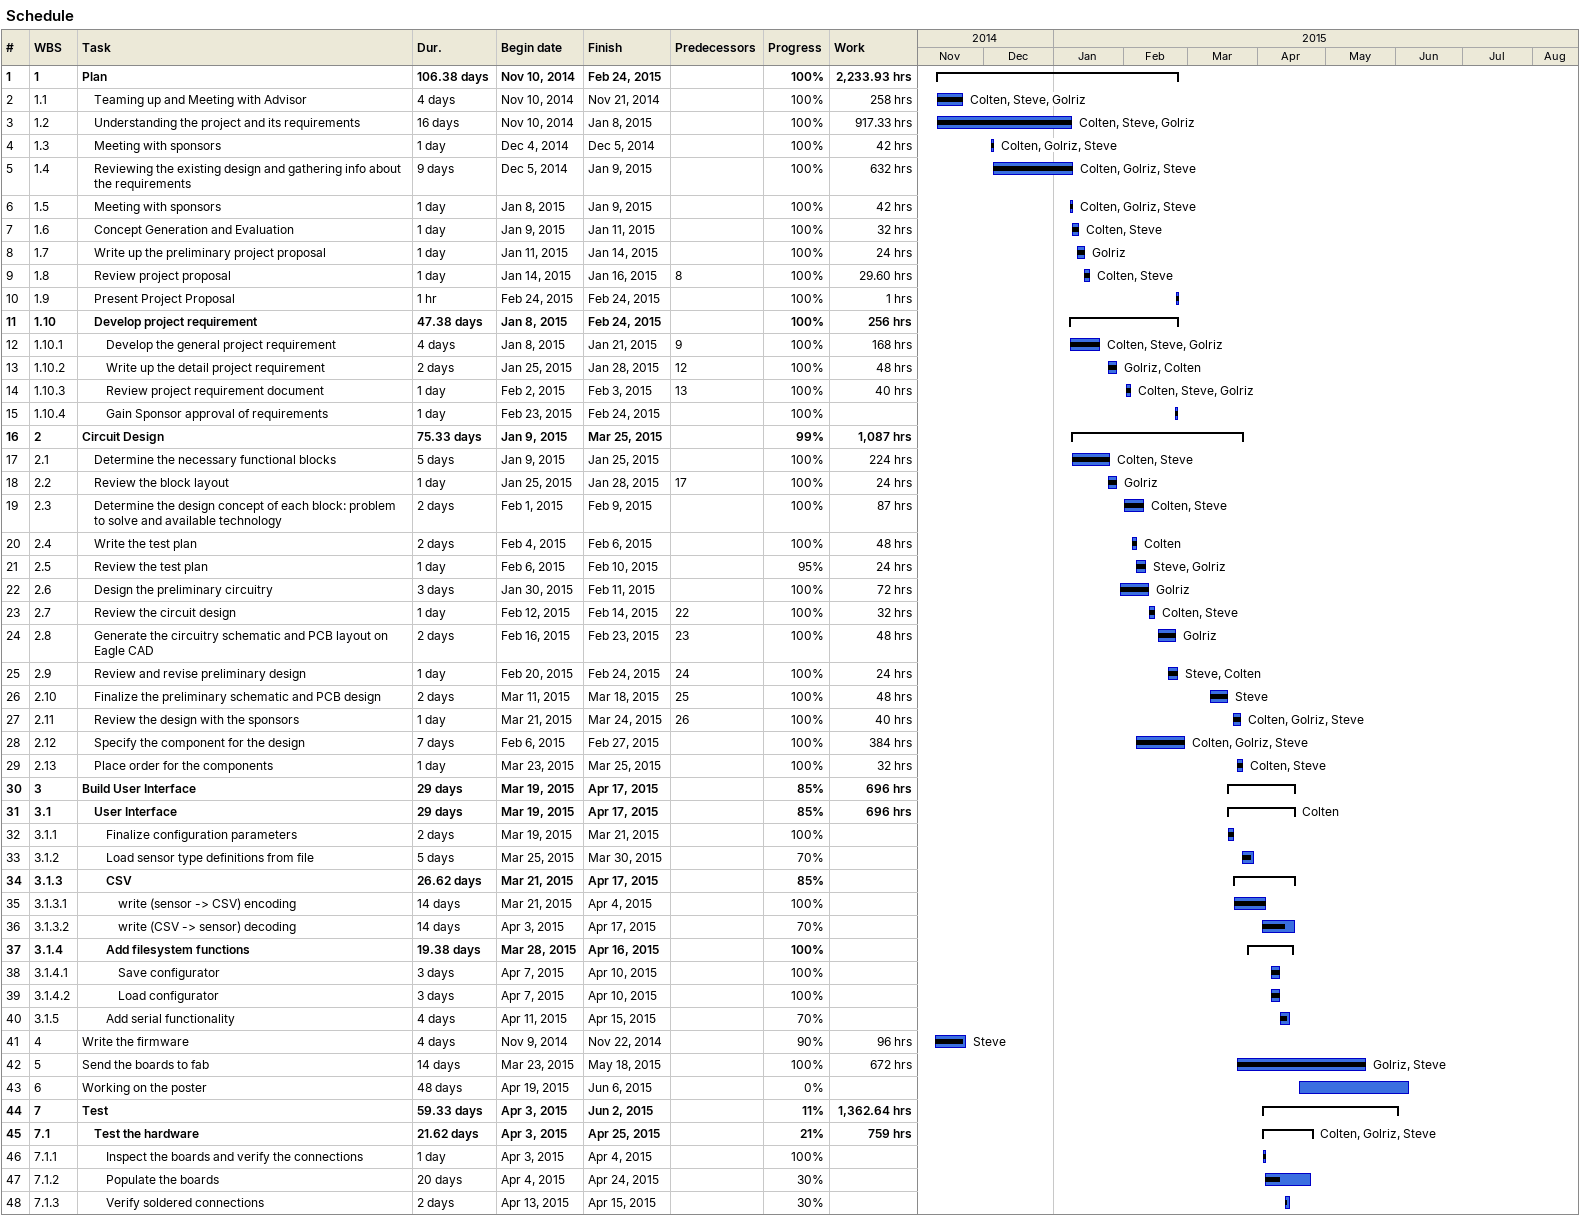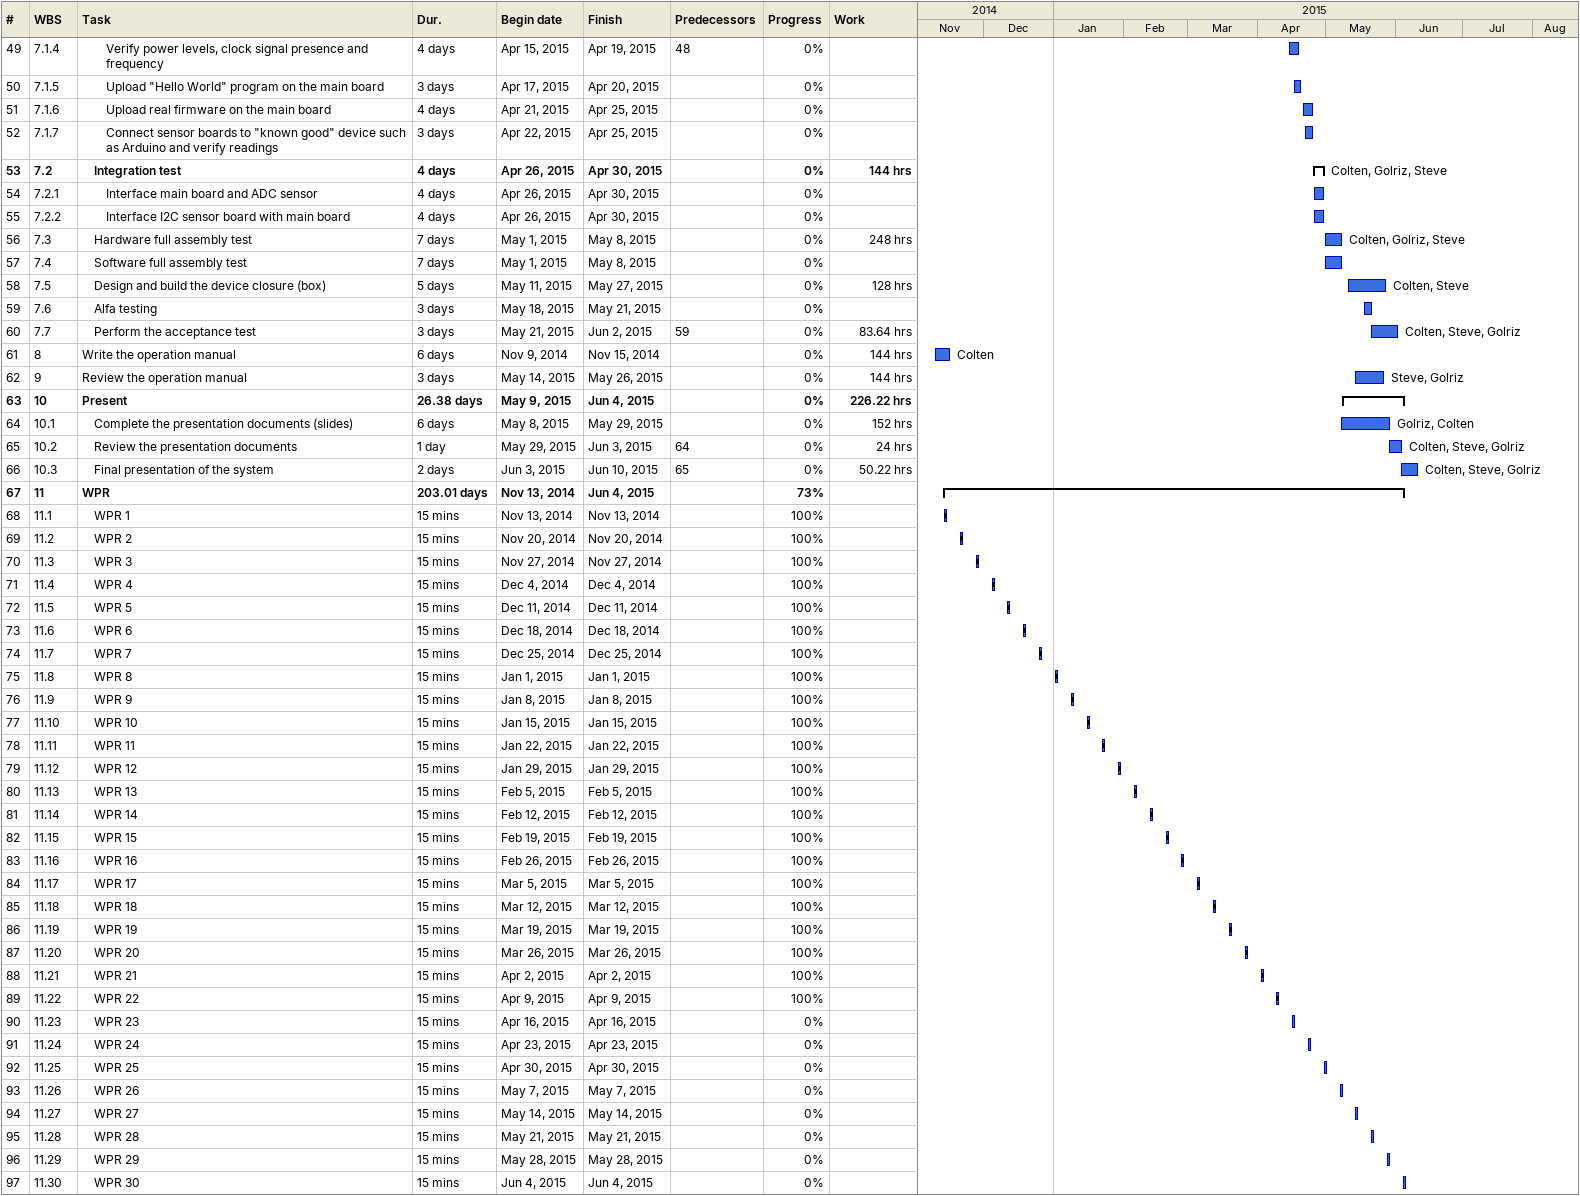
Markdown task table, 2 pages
Schedule

| ID | WBS | Task | Duration | Start | Finish | Predecessors | Resources | % complete | Work (h) |
|---|---|---|---|---|---|---|---|---|---|
| 1 | 1 | **Plan** | 106.38d | 2014-11-10 | 2015-02-24 |  |  | 100 | 2233.93 |
| 2 | 1.1 | Teaming up and Meeting with Advisor | 4d | 2014-11-10 | 2014-11-21 |  | Colten, Steve, Golriz | 100 | 258 |
| 3 | 1.2 | Understanding the project and its requirements | 16d | 2014-11-10 | 2015-01-08 |  | Colten, Steve, Golriz | 100 | 917.33 |
| 4 | 1.3 | Meeting with sponsors | 1d | 2014-12-04 | 2014-12-05 |  | Colten, Golriz, Steve | 100 | 42 |
| 5 | 1.4 | Reviewing the existing design and gathering info about the requirements | 9d | 2014-12-05 | 2015-01-09 |  | Colten, Golriz, Steve | 100 | 632 |
| 6 | 1.5 | Meeting with sponsors | 1d | 2015-01-08 | 2015-01-09 |  | Colten, Golriz, Steve | 100 | 42 |
| 7 | 1.6 | Concept Generation and Evaluation | 1d | 2015-01-09 | 2015-01-11 |  | Colten, Steve | 100 | 32 |
| 8 | 1.7 | Write up the preliminary project proposal | 1d | 2015-01-11 | 2015-01-14 |  | Golriz | 100 | 24 |
| 9 | 1.8 | Review project proposal | 1d | 2015-01-14 | 2015-01-16 | 8 | Colten, Steve | 100 | 29.60 |
| 10 | 1.9 | Present Project Proposal | 1h | 2015-02-24 | 2015-02-24 |  |  | 100 | 1 |
| 11 | 1.10 | **Develop project requirement** | 47.38d | 2015-01-08 | 2015-02-24 |  |  | 100 | 256 |
| 12 | 1.10.1 | Develop the general project requirement | 4d | 2015-01-08 | 2015-01-21 | 9 | Colten, Steve, Golriz | 100 | 168 |
| 13 | 1.10.2 | Write up the detail project requirement | 2d | 2015-01-25 | 2015-01-28 | 12 | Golriz, Colten | 100 | 48 |
| 14 | 1.10.3 | Review project requirement document | 1d | 2015-02-02 | 2015-02-03 | 13 | Colten, Steve, Golriz | 100 | 40 |
| 15 | 1.10.4 | Gain Sponsor approval of requirements | 1d | 2015-02-23 | 2015-02-24 |  |  | 100 |  |
| 16 | 2 | **Circuit Design** | 75.33d | 2015-01-09 | 2015-03-25 |  |  | 99 | 1087 |
| 17 | 2.1 | Determine the necessary functional blocks | 5d | 2015-01-09 | 2015-01-25 |  | Colten, Steve | 100 | 224 |
| 18 | 2.2 | Review the block layout | 1d | 2015-01-25 | 2015-01-28 | 17 | Golriz | 100 | 24 |
| 19 | 2.3 | Determine the design concept of each block: problem to solve and available technology | 2d | 2015-02-01 | 2015-02-09 |  | Colten, Steve | 100 | 87 |
| 20 | 2.4 | Write the test plan | 2d | 2015-02-04 | 2015-02-06 |  | Colten | 100 | 48 |
| 21 | 2.5 | Review the test plan | 1d | 2015-02-06 | 2015-02-10 |  | Steve, Golriz | 95 | 24 |
| 22 | 2.6 | Design the preliminary circuitry | 3d | 2015-01-30 | 2015-02-11 |  | Golriz | 100 | 72 |
| 23 | 2.7 | Review the circuit design | 1d | 2015-02-12 | 2015-02-14 | 22 | Colten, Steve | 100 | 32 |
| 24 | 2.8 | Generate the circuitry schematic and PCB layout on Eagle CAD | 2d | 2015-02-16 | 2015-02-23 | 23 | Golriz | 100 | 48 |
| 25 | 2.9 | Review and revise preliminary design | 1d | 2015-02-20 | 2015-02-24 | 24 | Steve, Colten | 100 | 24 |
| 26 | 2.10 | Finalize the preliminary schematic and PCB design | 2d | 2015-03-11 | 2015-03-18 | 25 | Steve | 100 | 48 |
| 27 | 2.11 | Review the design with the sponsors | 1d | 2015-03-21 | 2015-03-24 | 26 | Colten, Golriz, Steve | 100 | 40 |
| 28 | 2.12 | Specify the component for the design | 7d | 2015-02-06 | 2015-02-27 |  | Colten, Golriz, Steve | 100 | 384 |
| 29 | 2.13 | Place order for the components | 1d | 2015-03-23 | 2015-03-25 |  | Colten, Steve | 100 | 32 |
| 30 | 3 | **Build User Interface** | 29d | 2015-03-19 | 2015-04-17 |  |  | 85 | 696 |
| 31 | 3.1 | **User Interface** | 29d | 2015-03-19 | 2015-04-17 |  | Colten | 85 | 696 |
| 32 | 3.1.1 | Finalize configuration parameters | 2d | 2015-03-19 | 2015-03-21 |  |  | 100 |  |
| 33 | 3.1.2 | Load sensor type definitions from file | 5d | 2015-03-25 | 2015-03-30 |  |  | 70 |  |
| 34 | 3.1.3 | **CSV** | 26.62d | 2015-03-21 | 2015-04-17 |  |  | 85 |  |
| 35 | 3.1.3.1 | write (sensor -> CSV) encoding | 14d | 2015-03-21 | 2015-04-04 |  |  | 100 |  |
| 36 | 3.1.3.2 | write (CSV -> sensor) decoding | 14d | 2015-04-03 | 2015-04-17 |  |  | 70 |  |
| 37 | 3.1.4 | **Add filesystem functions** | 19.38d | 2015-03-28 | 2015-04-16 |  |  | 100 |  |
| 38 | 3.1.4.1 | Save configurator | 3d | 2015-04-07 | 2015-04-10 |  |  | 100 |  |
| 39 | 3.1.4.2 | Load configurator | 3d | 2015-04-07 | 2015-04-10 |  |  | 100 |  |
| 40 | 3.1.5 | Add serial functionality | 4d | 2015-04-11 | 2015-04-15 |  |  | 70 |  |
| 41 | 4 | Write the firmware | 4d | 2014-11-09 | 2014-11-22 |  | Steve | 90 | 96 |
| 42 | 5 | Send the boards to fab | 14d | 2015-03-23 | 2015-05-18 |  | Golriz, Steve | 100 | 672 |
| 43 | 6 | Working on the poster | 48d | 2015-04-19 | 2015-06-06 |  |  | 0 |  |
| 44 | 7 | **Test** | 59.33d | 2015-04-03 | 2015-06-02 |  |  | 11 | 1362.64 |
| 45 | 7.1 | **Test the hardware** | 21.62d | 2015-04-03 | 2015-04-25 |  | Colten, Golriz, Steve | 21 | 759 |
| 46 | 7.1.1 | Inspect the boards and verify the connections | 1d | 2015-04-03 | 2015-04-04 |  |  | 100 |  |
| 47 | 7.1.2 | Populate the boards | 20d | 2015-04-04 | 2015-04-24 |  |  | 30 |  |
| 48 | 7.1.3 | Verify soldered connections | 2d | 2015-04-13 | 2015-04-15 |  |  | 30 |  |
| 49 | 7.1.4 | Verify power levels, clock signal presence and frequency | 4d | 2015-04-15 | 2015-04-19 | 48 |  | 0 |  |
| 50 | 7.1.5 | Upload "Hello World" program on the main board | 3d | 2015-04-17 | 2015-04-20 |  |  | 0 |  |
| 51 | 7.1.6 | Upload real firmware on the main board | 4d | 2015-04-21 | 2015-04-25 |  |  | 0 |  |
| 52 | 7.1.7 | Connect sensor boards to "known good" device such as Arduino and verify readings | 3d | 2015-04-22 | 2015-04-25 |  |  | 0 |  |
| 53 | 7.2 | **Integration test** | 4d | 2015-04-26 | 2015-04-30 |  | Colten, Golriz, Steve | 0 | 144 |
| 54 | 7.2.1 | Interface main board and ADC sensor | 4d | 2015-04-26 | 2015-04-30 |  |  | 0 |  |
| 55 | 7.2.2 | Interface I2C sensor board with main board | 4d | 2015-04-26 | 2015-04-30 |  |  | 0 |  |
| 56 | 7.3 | Hardware full assembly test | 7d | 2015-05-01 | 2015-05-08 |  | Colten, Golriz, Steve | 0 | 248 |
| 57 | 7.4 | Software full assembly test | 7d | 2015-05-01 | 2015-05-08 |  |  | 0 |  |
| 58 | 7.5 | Design and build the device closure (box) | 5d | 2015-05-11 | 2015-05-27 |  | Colten, Steve | 0 | 128 |
| 59 | 7.6 | Alfa testing | 3d | 2015-05-18 | 2015-05-21 |  |  | 0 |  |
| 60 | 7.7 | Perform the acceptance test | 3d | 2015-05-21 | 2015-06-02 | 59 | Colten, Steve, Golriz | 0 | 83.64 |
| 61 | 8 | Write the operation manual | 6d | 2014-11-09 | 2014-11-15 |  | Colten | 0 | 144 |
| 62 | 9 | Review the operation manual | 3d | 2015-05-14 | 2015-05-26 |  | Steve, Golriz | 0 | 144 |
| 63 | 10 | **Present** | 26.38d | 2015-05-09 | 2015-06-04 |  |  | 0 | 226.22 |
| 64 | 10.1 | Complete the presentation documents (slides) | 6d | 2015-05-08 | 2015-05-29 |  | Golriz, Colten | 0 | 152 |
| 65 | 10.2 | Review the presentation documents | 1d | 2015-05-29 | 2015-06-03 | 64 | Colten, Steve, Golriz | 0 | 24 |
| 66 | 10.3 | Final presentation of the system | 2d | 2015-06-03 | 2015-06-10 | 65 | Colten, Steve, Golriz | 0 | 50.22 |
| 67 | 11 | **WPR** | 203.01d | 2014-11-13 | 2015-06-04 |  |  | 73 |  |
| 68 | 11.1 | WPR 1 | 15min | 2014-11-13 | 2014-11-13 |  |  | 100 |  |
| 69 | 11.2 | WPR 2 | 15min | 2014-11-20 | 2014-11-20 |  |  | 100 |  |
| 70 | 11.3 | WPR 3 | 15min | 2014-11-27 | 2014-11-27 |  |  | 100 |  |
| 71 | 11.4 | WPR 4 | 15min | 2014-12-04 | 2014-12-04 |  |  | 100 |  |
| 72 | 11.5 | WPR 5 | 15min | 2014-12-11 | 2014-12-11 |  |  | 100 |  |
| 73 | 11.6 | WPR 6 | 15min | 2014-12-18 | 2014-12-18 |  |  | 100 |  |
| 74 | 11.7 | WPR 7 | 15min | 2014-12-25 | 2014-12-25 |  |  | 100 |  |
| 75 | 11.8 | WPR 8 | 15min | 2015-01-01 | 2015-01-01 |  |  | 100 |  |
| 76 | 11.9 | WPR 9 | 15min | 2015-01-08 | 2015-01-08 |  |  | 100 |  |
| 77 | 11.10 | WPR 10 | 15min | 2015-01-15 | 2015-01-15 |  |  | 100 |  |
| 78 | 11.11 | WPR 11 | 15min | 2015-01-22 | 2015-01-22 |  |  | 100 |  |
| 79 | 11.12 | WPR 12 | 15min | 2015-01-29 | 2015-01-29 |  |  | 100 |  |
| 80 | 11.13 | WPR 13 | 15min | 2015-02-05 | 2015-02-05 |  |  | 100 |  |
| 81 | 11.14 | WPR 14 | 15min | 2015-02-12 | 2015-02-12 |  |  | 100 |  |
| 82 | 11.15 | WPR 15 | 15min | 2015-02-19 | 2015-02-19 |  |  | 100 |  |
| 83 | 11.16 | WPR 16 | 15min | 2015-02-26 | 2015-02-26 |  |  | 100 |  |
| 84 | 11.17 | WPR 17 | 15min | 2015-03-05 | 2015-03-05 |  |  | 100 |  |
| 85 | 11.18 | WPR 18 | 15min | 2015-03-12 | 2015-03-12 |  |  | 100 |  |
| 86 | 11.19 | WPR 19 | 15min | 2015-03-19 | 2015-03-19 |  |  | 100 |  |
| 87 | 11.20 | WPR 20 | 15min | 2015-03-26 | 2015-03-26 |  |  | 100 |  |
| 88 | 11.21 | WPR 21 | 15min | 2015-04-02 | 2015-04-02 |  |  | 100 |  |
| 89 | 11.22 | WPR 22 | 15min | 2015-04-09 | 2015-04-09 |  |  | 100 |  |
| 90 | 11.23 | WPR 23 | 15min | 2015-04-16 | 2015-04-16 |  |  | 0 |  |
| 91 | 11.24 | WPR 24 | 15min | 2015-04-23 | 2015-04-23 |  |  | 0 |  |
| 92 | 11.25 | WPR 25 | 15min | 2015-04-30 | 2015-04-30 |  |  | 0 |  |
| 93 | 11.26 | WPR 26 | 15min | 2015-05-07 | 2015-05-07 |  |  | 0 |  |
| 94 | 11.27 | WPR 27 | 15min | 2015-05-14 | 2015-05-14 |  |  | 0 |  |
| 95 | 11.28 | WPR 28 | 15min | 2015-05-21 | 2015-05-21 |  |  | 0 |  |
| 96 | 11.29 | WPR 29 | 15min | 2015-05-28 | 2015-05-28 |  |  | 0 |  |
| 97 | 11.30 | WPR 30 | 15min | 2015-06-04 | 2015-06-04 |  |  | 0 |  |
